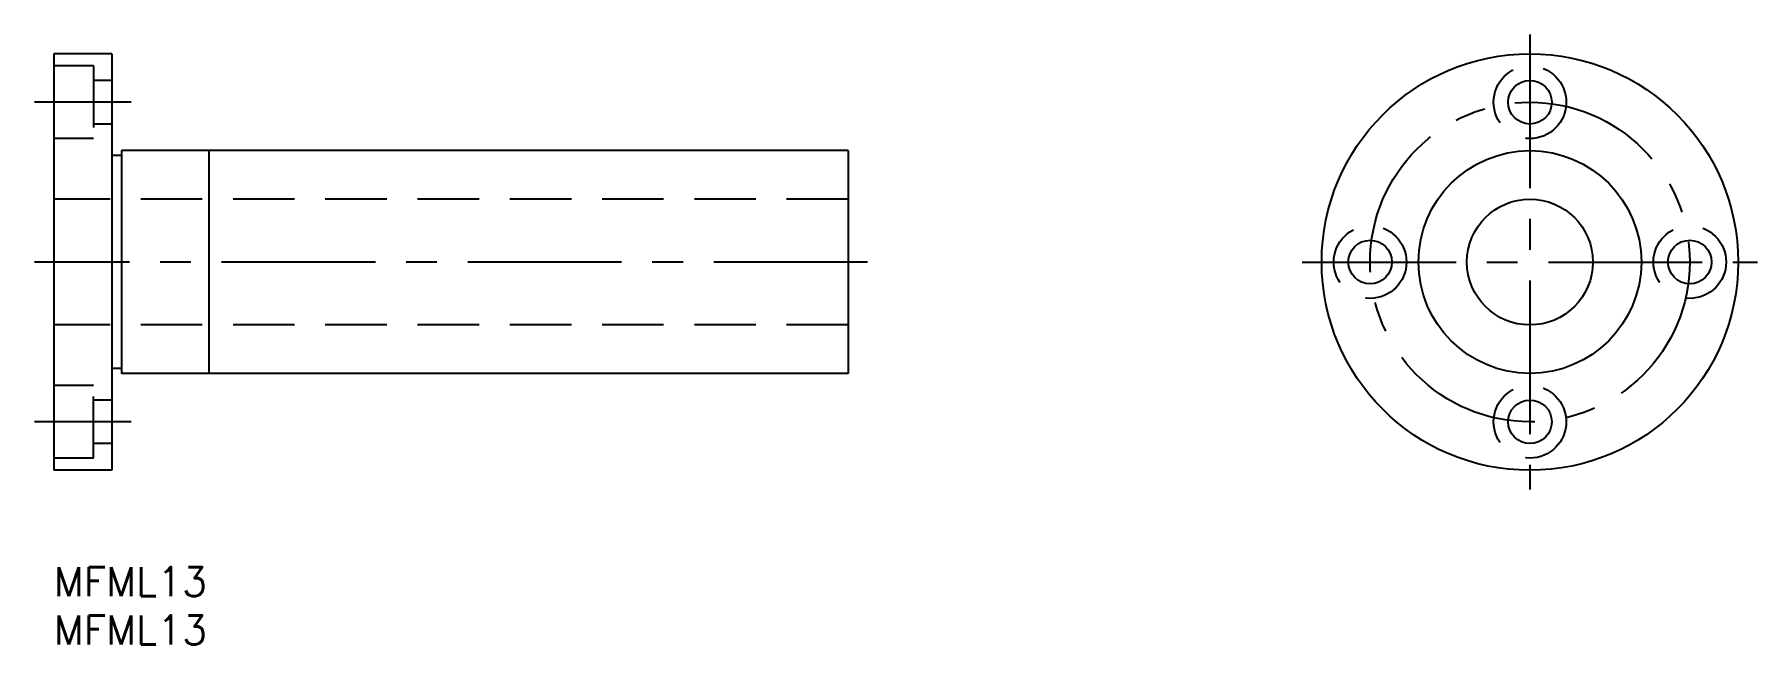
# Model space of a CAD drawing. Extents: x -2 to 176, y -8 to 55.
import ezdxf

# ---------------------------------------------------------------- set-up
doc = ezdxf.new("R2010")
doc.units = 0
doc.header["$LTSCALE"] = 0.5
doc.linetypes.add('CENTER', pattern=[50.8, 31.75, -6.35, 6.35, -6.35])
doc.linetypes.add('DASHED', pattern=[19.05, 12.7, -6.35])
for name, color, linetype in [('MSM_CENTER', 1, 'CENTER'), ('MSM_CONTINUOUS', 7, 'CONTINUOUS'), ('MSM_DASHED', 4, 'DASHED'), ('MSM_PART_NUMBER', 7, 'CONTINUOUS')]:
    doc.layers.add(name, color=color, linetype=linetype)
doc.styles.get("Standard").update_dxf_attribs({"font": 'txt.shx', "height": 3, "bigfont": 'bigfont.shx'})

# ---------------------------------------------------------------- blocks, each defined once
blk = doc.blocks.new('*U18')
at = {"layer": 'MSM_PART_NUMBER'}
blk.add_text('MFML13', height=3, dxfattribs=at).set_placement((0, -3))
blk = doc.blocks.new('*U19')
at = {"layer": 'MSM_PART_NUMBER'}
blk.add_text('MFML13', height=3, dxfattribs=at).set_placement((0, -8))

msp = doc.modelspace()

# ---------------------------------------------------------------- linework, layer by layer
at = {"layer": 'MSM_CENTER'}
for p, q in [((152.38, 55), (152.38, 8)), ((8, 48), (-2, 48)), ((84, 31.5), (-2, 31.5)), ((128.88, 31.5), (175.88, 31.5)), ((8, 15), (-2, 15))]:
    msp.add_line(p, q, dxfattribs=at)
msp.add_circle((152.38, 31.5), 16.5, dxfattribs=at)
at = {"layer": 'MSM_CONTINUOUS'}
for p, q in [((0, 53), (0, 10)), ((6, 53), (0, 53)), ((6, 53), (6, 10)), ((82, 43), (7, 43)), ((7, 43), (7, 20)), ((16, 43), (16, 20)), ((82, 43), (82, 20)), ((7, 42.5), (6, 42.5)), ((7, 20.5), (6, 20.5)), ((82, 20), (7, 20)), ((6, 10), (0, 10))]:
    msp.add_line(p, q, dxfattribs=at)
for centre, radius in [((152.38, 31.5), 21.5), ((152.38, 48), 2.25), ((152.38, 31.5), 11.5), ((152.38, 31.5), 6.5), ((135.88, 31.5), 2.25), ((168.88, 31.5), 2.25), ((152.38, 15), 2.25)]:
    msp.add_circle(centre, radius, dxfattribs=at)
at = {"layer": 'MSM_DASHED'}
for p, q in [((4.1, 51.75), (0, 51.75)), ((4.1, 51.75), (4.1, 44.25)), ((6, 50.25), (4.1, 50.25)), ((6, 45.75), (4.1, 45.75)), ((4.1, 44.25), (0, 44.25)), ((82, 38), (0, 38)), ((82, 25), (0, 25)), ((4.1, 18.75), (0, 18.75)), ((4.1, 11.25), (4.1, 18.75)), ((6, 17.25), (4.1, 17.25)), ((6, 12.75), (4.1, 12.75)), ((4.1, 11.25), (0, 11.25))]:
    msp.add_line(p, q, dxfattribs=at)
for centre in [(152.38, 48), (135.88, 31.5), (168.88, 31.5), (152.38, 15)]:
    msp.add_circle(centre, 3.75, dxfattribs=at)

# ---------------------------------------------------------------- block references
at = {"layer": 'MSM_CONTINUOUS'}
for name in ['*U18', '*U19']:
    msp.add_blockref(name, (0, 0), dxfattribs=at)

doc.saveas('drawing.dxf')
